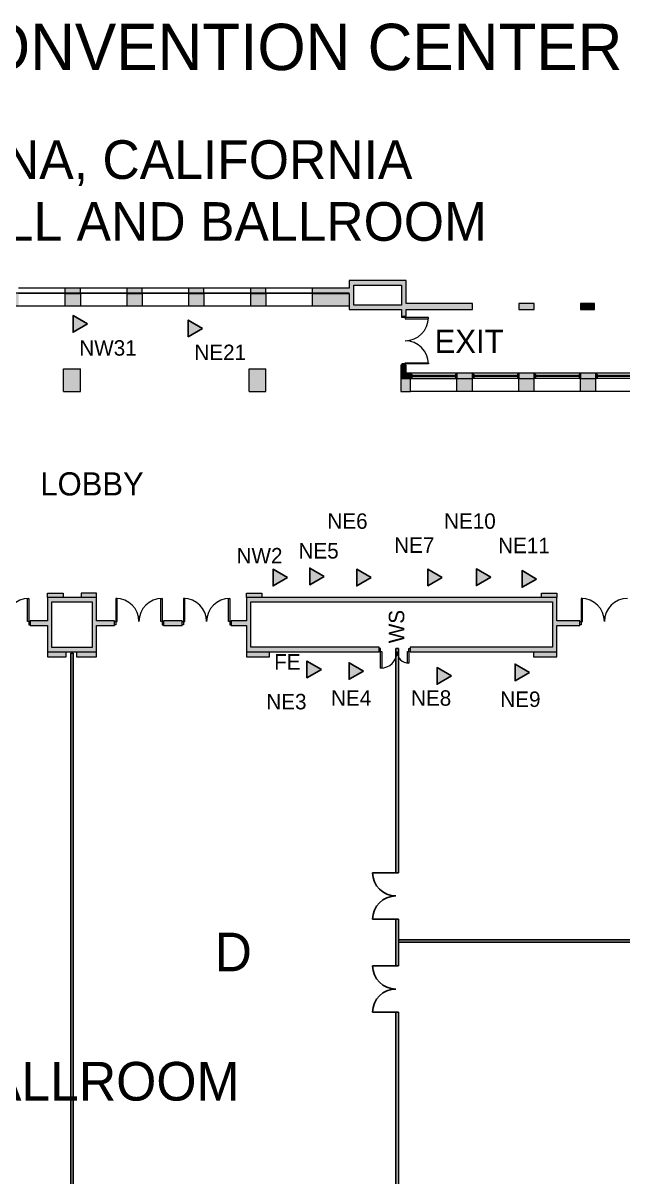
# Model space of a CAD drawing. Header units: inches. Extents: x 619 to 4415, y -2787 to -96.
# Drawn here: x 2310 to 3242, y -1887 to -96 of the extents above; entities that cross this region are included whole.
import ezdxf
from ezdxf.enums import TextEntityAlignment as Align

# ---------------------------------------------------------------- set-up
doc = ezdxf.new("R2010")
doc.units = ezdxf.units.IN
doc.header["$LTSCALE"] = 100
doc.header["$MEASUREMENT"] = 0
doc.linetypes.add('DASHED', pattern=[19.05, 12.7, -6.35])
for name, color, linetype, lineweight in [('bldg_airwall', 52, 'DASHED', 25), ('bldg_doors', 7, 'CONTINUOUS', 13), ('bldg_fire', 1, 'CONTINUOUS', 13), ('bldg_glass', 7, 'CONTINUOUS', 13), ('bldg_text90', 94, 'CONTINUOUS', 25), ('bldg_wallint', 7, 'CONTINUOUS', 13), ('bldg_wallintsol', 7, 'CONTINUOUS', 13), ('data_jack', 110, 'CONTINUOUS', 25)]:
    doc.layers.add(name, color=color, linetype=linetype, lineweight=lineweight)
for name, color, linetype, lineweight, true_color in [('bldg_airwall_text', 176, 'CONTINUOUS', 25, 0x000080), ('bldg_text1', 96, 'CONTINUOUS', 25, 0x008000), ('bldg_title', 96, 'CONTINUOUS', 25, 0x008000)]:
    doc.layers.add(name, color=color, linetype=linetype, lineweight=lineweight, true_color=true_color)
doc.styles.add('bldgtx36', font='bldgtx36')
doc.styles.add('showtx24', font='showtx24')
doc.styles.add('showtx60', font='showtx60')

msp = doc.modelspace()

# ---------------------------------------------------------------- hatches: boundary and pattern name
at = {"layer": 'bldg_wallintsol'}
h = msp.add_hatch(color=256, dxfattribs=at)
h.paths.add_polyline_path([(2905.6, -495.3), (2816.9, -495.3), (2816.9, -507.3), (2759.5, -507.3), (2759.5, -515.5), (2816.9, -515.5), (2816.9, -540.3), (2898.1, -540.3), (2898.1, -551), (2905.6, -551), (2905.6, -540.3), (3008.4, -540.3), (3008.4, -531.3), (2905.6, -531.3)], flags=0)
h.paths.add_polyline_path([(2898.1, -533.7), (2824.4, -533.7), (2824.4, -502.8), (2898.1, -502.8)], flags=0)
h = msp.add_hatch(color=256, dxfattribs=at)
h.paths.add_polyline_path([(2207.5, -515.5), (2183.5, -515.5), (2183.5, -535.3), (2207.5, -535.3)], flags=0)
h.paths.add_polyline_path([(2303.5, -515.5), (2279.5, -515.5), (2279.5, -535.3), (2303.5, -535.3)], flags=0)
h.paths.add_polyline_path([(2399.5, -515.5), (2375.5, -515.5), (2375.5, -535.3), (2399.5, -535.3)], flags=0)
for points in [[(2399.5, -507.3), (2375.5, -507.3), (2375.5, -515.5), (2399.5, -515.5)], [(2495.5, -507.3), (2471.5, -507.3), (2471.5, -515.5), (2495.5, -515.5)], [(2591.5, -507.3), (2567.5, -507.3), (2567.5, -515.5), (2591.5, -515.5)], [(2687.5, -507.3), (2663.5, -507.3), (2663.5, -515.5), (2687.5, -515.5)], [(2816.9, -515.5), (2759.5, -515.5), (2759.5, -535.3), (2816.9, -535.3)], [(3104.4, -531.3), (3080.4, -531.3), (3080.4, -540.3), (3104.4, -540.3)], [(3198.2, -531.3), (3176.4, -531.3), (3176.4, -540.3), (3198.2, -540.3)], [(2399.5, -632.7), (2373.5, -632.7), (2373.5, -667.7), (2399.5, -667.7)], [(2687.5, -632.7), (2661.5, -632.7), (2661.5, -667.7), (2687.5, -667.7)], [(2912.4, -639.3), (2905.6, -639.3), (2905.6, -627), (2897.5, -627), (2897.5, -647.5), (2912.4, -647.5)], [(3008.4, -639.3), (2984.4, -639.3), (2984.4, -647.5), (3008.4, -647.5)], [(3104.4, -639.3), (3080.4, -639.3), (3080.4, -647.5), (3104.4, -647.5)], [(3200.4, -639.3), (3176.4, -639.3), (3176.4, -647.5), (3200.4, -647.5)], [(2372.5, -980.7), (2348.5, -980.7), (2348.5, -987.7), (2372.5, -987.7)], [(2424.5, -980.7), (2400.5, -980.7), (2400.5, -987.7), (2424.5, -987.7)], [(2681.5, -980.7), (2657.5, -980.7), (2657.5, -987.7), (2681.5, -987.7)], [(3139.5, -980.7), (3115.5, -980.7), (3115.5, -987.7), (3139.5, -987.7)], [(3139.5, -1031), (3175.5, -1031), (3175.5, -1023.7), (3139.5, -1023.7), (3139.5, -987.7), (2657.5, -987.7), (2657.5, -1023.7), (2633.5, -1023.7), (2633.5, -1031), (2657.5, -1031), (2657.5, -1071.7), (2863.5, -1071.7), (2863.5, -1064.5), (2664.1, -1064.5), (2664.1, -1023.7), (2664.1, -994.4), (3132.8, -994.4), (3132.8, -1023.7), (3132.8, -1064.5), (2911.5, -1064.5), (2911.5, -1071.7), (3139.5, -1071.7)], [(2557.5, -1023.7), (2552.5, -1023.7), (2533.5, -1023.7), (2528.5, -1023.7), (2528.5, -1031), (2557.5, -1031)], [(2377.5, -1071.7), (2348.5, -1071.7), (2348.5, -1079.7), (2377.5, -1079.7)], [(2424.5, -1071.7), (2393.5, -1071.7), (2393.5, -1079.7), (2424.5, -1079.7)], [(2693.5, -1071.7), (2657.5, -1071.7), (2657.5, -1079.7), (2693.5, -1079.7)], [(3139.5, -1071.7), (3103.5, -1071.7), (3103.5, -1079.7), (3139.5, -1079.7)]]:
    msp.add_hatch(color=256, dxfattribs=at).paths.add_polyline_path(points, flags=0)
h = msp.add_hatch(color=256, dxfattribs=at)
h.paths.add_polyline_path([(2495.5, -515.5), (2471.5, -515.5), (2471.5, -535.3), (2495.5, -535.3)], flags=0)
h.paths.add_polyline_path([(2591.5, -515.5), (2567.5, -515.5), (2567.5, -535.3), (2591.5, -535.3)], flags=0)
h.paths.add_polyline_path([(2687.5, -515.5), (2663.5, -515.5), (2663.5, -535.3), (2687.5, -535.3)], flags=0)
h = msp.add_hatch(color=256, dxfattribs=at)
h.paths.add_polyline_path([(2912.4, -647.5), (2897.5, -647.5), (2897.5, -667.7), (2912.4, -667.7)], flags=0)
h.paths.add_polyline_path([(3008.4, -647.5), (2984.4, -647.5), (2984.4, -667.7), (3008.4, -667.7)], flags=0)
h.paths.add_polyline_path([(3104.4, -647.5), (3080.4, -647.5), (3080.4, -667.7), (3104.4, -667.7)], flags=0)
h.paths.add_polyline_path([(3200.4, -647.5), (3176.4, -647.5), (3176.4, -667.7), (3200.4, -667.7)], flags=0)
h = msp.add_hatch(color=256, dxfattribs=at)
h.paths.add_polyline_path([(2424.5, -1031), (2452.5, -1031), (2452.5, -1023.7), (2424.5, -1023.7), (2424.5, -987.7), (2348.5, -987.7), (2348.5, -1023.7), (2321.5, -1023.7), (2321.5, -1031), (2348.5, -1031), (2348.5, -1071.7), (2424.5, -1071.7)], flags=0)
h.paths.add_polyline_path([(2355.1, -1023.7), (2355.1, -994.4), (2417.8, -994.4), (2417.8, -1023.7), (2417.8, -1065.1), (2355.1, -1065.1)], flags=0)
at = {"layer": 'data_jack'}
for points in [[(2410.6, -562.9), (2388.2, -550), (2388.2, -575.8)], [(2589.4, -569.8), (2567, -556.9), (2567, -582.7)], [(2721.2, -956.5), (2698.8, -943.6), (2698.8, -969.5)], [(2778.2, -954.9), (2755.8, -941.9), (2755.8, -967.8)], [(2851.2, -956.6), (2828.8, -943.7), (2828.8, -969.5)], [(2961.6, -956.3), (2939.2, -943.4), (2939.2, -969.3)], [(3037.1, -956), (3014.7, -943.1), (3014.7, -968.9)], [(3108.1, -958.8), (3085.7, -945.8), (3085.7, -971.7)], [(2773.9, -1099.2), (2751.5, -1086.2), (2751.5, -1112.1)], [(2839.4, -1101.6), (2817, -1088.7), (2817, -1114.5)], [(3097.1, -1103.7), (3074.7, -1090.8), (3074.7, -1116.7)], [(2975.9, -1109.3), (2953.5, -1096.3), (2953.5, -1122.2)]]:
    msp.add_hatch(color=256, dxfattribs=at).paths.add_polyline_path(points, flags=0)

# ---------------------------------------------------------------- linework, layer by layer
at = {"layer": 'bldg_airwall'}
for p, q in [((2384.5, -1089.7), (2384.5, -1073.7)), ((2388.5, -1073.7), (2388.5, -1089.7)), ((2889.5, -1194.8), (2889.5, -1144.3)), ((2893.5, -1144.3), (2893.5, -1194.8))]:
    msp.add_line(p, q, dxfattribs=at)
at = {"layer": 'bldg_airwall', "linetype": 'CONTINUOUS'}
for p, q in [((2853.5, -1414.7), (2889.5, -1414.7)), ((2853.5, -1486.7), (2889.5, -1486.7)), ((2853.5, -1559.2), (2889.5, -1559.2)), ((2853.5, -1631.2), (2889.5, -1631.2))]:
    msp.add_line(p, q, dxfattribs=at)
at = {"layer": 'bldg_airwall'}
for points in [[(2388.5, -1073.7), (2384.5, -1073.7), (2384.5, -1915.7), (2388.5, -1915.7)], [(2889.5, -1066.7), (2893.5, -1066.7), (2893.5, -1414.7), (2889.5, -1414.7)], [(2889.5, -1486.7), (2893.5, -1486.7), (2893.5, -1559.2), (2889.5, -1559.2)], [(3607.5, -1518.7), (2893.5, -1518.7), (2893.5, -1522.7), (3607.5, -1522.7)], [(2893.5, -1631), (2889.5, -1631), (2889.5, -2497.2), (2893.5, -2497.2)]]:
    msp.add_lwpolyline(points, close=True, dxfattribs=at)
at = {"layer": 'bldg_airwall', "linetype": 'CONTINUOUS'}
for centre, start, end in [((2889.5, -1414.7), 180, 270), ((2889.5, -1486.7), 90, 180), ((2889.5, -1559.2), 180, 270), ((2889.5, -1631.2), 90, 180)]:
    msp.add_arc(centre, 36, start, end, dxfattribs=at)
at = {"layer": 'bldg_doors'}
for p, q in [((2899, -553), (2899, -551)), ((2899, -551), (2904, -551)), ((2904, -553), (2899, -553)), ((2904, -551), (2904, -553)), ((2904, -553), (2904, -555)), ((2940, -553), (2904, -553)), ((2904, -555), (2940, -555)), ((2940, -555), (2940, -553)), ((2899, -625), (2899, -627)), ((2904, -625), (2899, -625)), ((2904, -625), (2904, -623)), ((2904, -623), (2940, -623)), ((2940, -625), (2904, -625)), ((2904, -627), (2904, -625)), ((2940, -623), (2940, -625)), ((2899, -627), (2904, -627)), ((2317.5, -1024.9), (2317.5, -988.9)), ((2317.5, -988.9), (2319.5, -988.9)), ((2319.5, -988.9), (2319.5, -1024.9)), ((2456.5, -988.9), (2454.5, -988.9)), ((2454.5, -988.9), (2454.5, -1024.9)), ((2456.5, -1024.9), (2456.5, -988.9)), ((2524.5, -1024.9), (2524.5, -988.9)), ((2524.5, -988.9), (2526.5, -988.9)), ((2526.5, -988.9), (2526.5, -1024.9)), ((2561.5, -988.9), (2559.5, -988.9)), ((2559.5, -988.9), (2559.5, -1024.9)), ((2561.5, -1024.9), (2561.5, -988.9)), ((2629.5, -1024.9), (2629.5, -988.9)), ((2629.5, -988.9), (2631.5, -988.9)), ((2631.5, -988.9), (2631.5, -1024.9)), ((3179.5, -988.9), (3177.5, -988.9)), ((3177.5, -988.9), (3177.5, -1024.9)), ((3179.5, -1024.9), (3179.5, -988.9)), ((2319.5, -1024.9), (2317.5, -1024.9)), ((2321.5, -1024.9), (2319.5, -1024.9)), ((2319.5, -1024.9), (2319.5, -1029.9)), ((2319.5, -1029.9), (2321.5, -1029.9)), ((2321.5, -1029.9), (2321.5, -1024.9)), ((2452.5, -1029.9), (2452.5, -1024.9)), ((2452.5, -1024.9), (2454.5, -1024.9)), ((2454.5, -1029.9), (2452.5, -1029.9)), ((2454.5, -1024.9), (2456.5, -1024.9)), ((2454.5, -1024.9), (2454.5, -1029.9)), ((2526.5, -1024.9), (2524.5, -1024.9)), ((2528.5, -1024.9), (2526.5, -1024.9)), ((2526.5, -1024.9), (2526.5, -1029.9)), ((2526.5, -1029.9), (2528.5, -1029.9)), ((2528.5, -1029.9), (2528.5, -1024.9)), ((2557.5, -1029.9), (2557.5, -1024.9)), ((2557.5, -1024.9), (2559.5, -1024.9)), ((2559.5, -1029.9), (2557.5, -1029.9)), ((2559.5, -1024.9), (2561.5, -1024.9)), ((2559.5, -1024.9), (2559.5, -1029.9)), ((2631.5, -1024.9), (2629.5, -1024.9)), ((2633.5, -1024.9), (2631.5, -1024.9)), ((2631.5, -1024.9), (2631.5, -1029.9)), ((2631.5, -1029.9), (2633.5, -1029.9)), ((2633.5, -1029.9), (2633.5, -1024.9)), ((3175.5, -1029.9), (3175.5, -1024.9)), ((3175.5, -1024.9), (3177.5, -1024.9)), ((3177.5, -1029.9), (3175.5, -1029.9)), ((3177.5, -1024.9), (3179.5, -1024.9)), ((3177.5, -1024.9), (3177.5, -1029.9)), ((2865.5, -1066.4), (2863.5, -1066.4)), ((2863.5, -1066.4), (2863.5, -1071.4)), ((2863.5, -1071.4), (2865.5, -1071.4)), ((2865.5, -1071.4), (2865.5, -1066.4)), ((2865.5, -1071.4), (2867.5, -1071.4)), ((2865.5, -1097.4), (2865.5, -1071.4)), ((2867.5, -1071.4), (2867.5, -1097.4)), ((2907.5, -1089.4), (2907.5, -1071.4)), ((2907.5, -1071.4), (2909.5, -1071.4)), ((2909.5, -1066.4), (2911.5, -1066.4)), ((2909.5, -1071.4), (2909.5, -1066.4)), ((2909.5, -1071.4), (2909.5, -1089.4)), ((2911.5, -1071.4), (2909.5, -1071.4)), ((2911.5, -1066.4), (2911.5, -1071.4)), ((2909.5, -1089.4), (2907.5, -1089.4)), ((2867.5, -1097.4), (2865.5, -1097.4))]:
    msp.add_line(p, q, dxfattribs=at)
for centre, radius, start, end in [((2904, -553), 36, 270, 0), ((2904, -625), 36, 0, 90), ((2319.5, -1024.9), 36, 90, 180), ((2454.5, -1024.9), 36, 0, 90), ((2526.5, -1024.9), 36, 90, 180), ((2559.5, -1024.9), 36, 0, 90), ((2631.5, -1024.9), 36, 90, 180), ((3177.5, -1024.9), 36, 0, 90), ((3249.5, -1024.9), 36, 90, 180), ((2865.5, -1071.4), 26, -90, 0), ((2909.5, -1071.4), 18, 180, 270)]:
    msp.add_arc(centre, radius, start, end, dxfattribs=at)
at = {"layer": 'bldg_glass'}
for p, q in [((2375.5, -507.3), (2303.5, -507.3)), ((2375.5, -515.5), (2303.5, -515.5)), ((2471.5, -507.3), (2399.5, -507.3)), ((2471.5, -515.5), (2399.5, -515.5)), ((2567.5, -507.3), (2495.5, -507.3)), ((2567.5, -515.5), (2495.5, -515.5)), ((2663.5, -507.3), (2591.5, -507.3)), ((2663.5, -515.5), (2591.5, -515.5)), ((2759.5, -507.3), (2687.5, -507.3)), ((2759.5, -515.5), (2687.5, -515.5)), ((2984.4, -639.3), (2912.4, -639.3)), ((2912.4, -645.8), (2912.4, -641)), ((2912.4, -641), (2914.4, -641)), ((2914.4, -641), (2914.4, -645.8)), ((2914.4, -644.4), (2914.4, -642.4)), ((2914.4, -642.4), (2982.4, -642.4)), ((2982.4, -644.4), (2914.4, -644.4)), ((2916.3, -642.4), (2916.3, -644.4)), ((2980.5, -643.4), (2916.3, -643.4)), ((2980.5, -642.4), (2980.5, -644.4)), ((2984.4, -641), (2982.4, -641)), ((2982.4, -641), (2982.4, -645.8)), ((2982.4, -642.4), (2982.4, -644.4)), ((2984.4, -645.8), (2984.4, -641)), ((3080.4, -639.3), (3008.4, -639.3)), ((3008.4, -645.8), (3008.4, -641)), ((3008.4, -641), (3010.4, -641)), ((3008.4, -645.8), (3008.4, -641)), ((3010.4, -641), (3010.4, -645.8)), ((3010.4, -644.4), (3010.4, -642.4)), ((3010.4, -642.4), (3078.4, -642.4)), ((3078.4, -644.4), (3010.4, -644.4)), ((3012.3, -642.4), (3012.3, -644.4)), ((3076.5, -643.4), (3012.3, -643.4)), ((3076.5, -642.4), (3076.5, -644.4)), ((3080.4, -641), (3078.4, -641)), ((3078.4, -641), (3078.4, -645.8)), ((3078.4, -642.4), (3078.4, -644.4)), ((3080.4, -645.8), (3080.4, -641)), ((3176.4, -639.3), (3104.4, -639.3)), ((3104.4, -645.8), (3104.4, -641)), ((3104.4, -641), (3106.4, -641)), ((3106.4, -641), (3106.4, -645.8)), ((3106.4, -644.4), (3106.4, -642.4)), ((3106.4, -642.4), (3174.4, -642.4)), ((3174.4, -644.4), (3106.4, -644.4)), ((3108.3, -642.4), (3108.3, -644.4)), ((3172.5, -643.4), (3108.3, -643.4)), ((3172.5, -642.4), (3172.5, -644.4)), ((3176.4, -641), (3174.4, -641)), ((3174.4, -641), (3174.4, -645.8)), ((3174.4, -642.4), (3174.4, -644.4)), ((3176.4, -645.8), (3176.4, -641)), ((3272.4, -639.3), (3200.4, -639.3)), ((3200.4, -645.8), (3200.4, -641)), ((3200.4, -641), (3202.4, -641)), ((3202.4, -641), (3202.4, -645.8)), ((3202.4, -644.4), (3202.4, -642.4)), ((3202.4, -642.4), (3270.4, -642.4)), ((3270.4, -644.4), (3202.4, -644.4)), ((3204.3, -642.4), (3204.3, -644.4)), ((3268.5, -643.4), (3204.3, -643.4)), ((2914.4, -645.8), (2912.4, -645.8)), ((2984.4, -647.5), (2912.4, -647.5)), ((2982.4, -645.8), (2984.4, -645.8)), ((3010.4, -645.8), (3008.4, -645.8)), ((3080.4, -647.5), (3008.4, -647.5)), ((3078.4, -645.8), (3080.4, -645.8)), ((3106.4, -645.8), (3104.4, -645.8)), ((3176.4, -647.5), (3104.4, -647.5)), ((3174.4, -645.8), (3176.4, -645.8)), ((3202.4, -645.8), (3200.4, -645.8)), ((3272.4, -647.5), (3200.4, -647.5))]:
    msp.add_line(p, q, dxfattribs=at)
at = {"layer": 'bldg_wallint'}
for p, q in [((2816.9, -495.3), (2816.9, -507.3)), ((2905.6, -495.3), (2816.9, -495.3)), ((2905.6, -531.3), (2905.6, -495.3)), ((1975.4, -514.5), (2816.9, -514.5)), ((2399.5, -507.3), (2375.5, -507.3)), ((2375.5, -507.3), (2375.5, -515.5)), ((2375.5, -515.5), (2399.5, -515.5)), ((2375.5, -515.5), (2375.5, -535.3)), ((2399.5, -515.5), (2399.5, -507.3)), ((2399.5, -515.5), (2399.5, -535.3)), ((2495.5, -507.3), (2471.5, -507.3)), ((2471.5, -507.3), (2471.5, -515.5)), ((2471.5, -515.5), (2495.5, -515.5)), ((2471.5, -515.5), (2471.5, -535.3)), ((2495.5, -515.5), (2495.5, -507.3)), ((2495.5, -515.5), (2495.5, -535.3)), ((2591.5, -507.3), (2567.5, -507.3)), ((2567.5, -507.3), (2567.5, -515.5)), ((2567.5, -515.5), (2591.5, -515.5)), ((2567.5, -515.5), (2567.5, -535.3)), ((2591.5, -515.5), (2591.5, -507.3)), ((2591.5, -515.5), (2591.5, -535.3)), ((2687.5, -507.3), (2663.5, -507.3)), ((2663.5, -507.3), (2663.5, -515.5)), ((2663.5, -515.5), (2687.5, -515.5)), ((2663.5, -515.5), (2663.5, -535.3)), ((2687.5, -515.5), (2687.5, -507.3)), ((2687.5, -515.5), (2687.5, -535.3)), ((2816.9, -507.3), (2759.5, -507.3)), ((2759.5, -507.3), (2759.5, -515.5)), ((2759.5, -515.5), (2816.9, -515.5)), ((2759.5, -515.5), (2759.5, -535.3)), ((2816.9, -515.5), (2816.9, -540.3)), ((2824.4, -533.7), (2824.4, -502.8)), ((2824.4, -502.8), (2898.1, -502.8)), ((2898.1, -502.8), (2898.1, -533.7)), ((2816.9, -535.3), (1975.4, -535.3)), ((2898.1, -533.7), (2824.4, -533.7)), ((3008.4, -531.3), (2905.6, -531.3)), ((3008.4, -540.3), (3008.4, -531.3)), ((3104.4, -531.3), (3080.4, -531.3)), ((3080.4, -531.3), (3080.4, -540.3)), ((3104.4, -540.3), (3104.4, -531.3)), ((3198.2, -531.3), (3176.4, -531.3)), ((3176.4, -531.3), (3176.4, -540.3)), ((3198.2, -540.3), (3198.2, -531.3)), ((2816.9, -540.3), (2898.1, -540.3)), ((2898.1, -540.3), (2898.1, -551)), ((2898.1, -551), (2905.6, -551)), ((2905.6, -540.3), (3008.4, -540.3)), ((2905.6, -551), (2905.6, -540.3)), ((3080.4, -540.3), (3104.4, -540.3)), ((3176.4, -540.3), (3198.2, -540.3)), ((2373.5, -632.7), (2399.5, -632.7)), ((2373.5, -667.7), (2373.5, -632.7)), ((2399.5, -667.7), (2399.5, -632.7)), ((2661.5, -632.7), (2687.5, -632.7)), ((2661.5, -667.7), (2661.5, -632.7)), ((2687.5, -667.7), (2687.5, -632.7)), ((2897.5, -627), (2897.5, -647.5)), ((2905.6, -627), (2897.5, -627)), ((2905.6, -639.3), (2905.6, -627)), ((3008.4, -639.3), (2905.6, -639.3)), ((2912.4, -647.5), (2912.4, -639.3)), ((3008.4, -639.3), (2984.4, -639.3)), ((2984.4, -639.3), (2984.4, -647.5)), ((3008.4, -647.5), (3008.4, -639.3)), ((3008.4, -647.5), (3008.4, -639.3)), ((3104.4, -639.3), (3080.4, -639.3)), ((3080.4, -639.3), (3080.4, -647.5)), ((3104.4, -647.5), (3104.4, -639.3)), ((3200.4, -639.3), (3176.4, -639.3)), ((3176.4, -639.3), (3176.4, -647.5)), ((3200.4, -647.5), (3200.4, -639.3)), ((2897.5, -647.5), (3008.4, -647.5)), ((2897.5, -647.5), (2897.5, -667.7)), ((2912.4, -667.7), (2912.4, -647.5)), ((2984.4, -647.5), (3008.4, -647.5)), ((2984.4, -667.7), (2984.4, -647.5)), ((3008.4, -667.7), (3008.4, -647.5)), ((3080.4, -647.5), (3104.4, -647.5)), ((3080.4, -667.7), (3080.4, -647.5)), ((3104.4, -667.7), (3104.4, -647.5)), ((3176.4, -647.5), (3200.4, -647.5)), ((3176.4, -667.7), (3176.4, -647.5)), ((3200.4, -667.7), (3200.4, -647.5)), ((2373.5, -667.7), (2399.5, -667.7)), ((2661.5, -667.7), (2687.5, -667.7)), ((2897.5, -667.7), (2912.4, -667.7)), ((3560.4, -667.7), (2912.4, -667.7)), ((2348.5, -987.7), (2348.5, -980.7)), ((2348.5, -980.7), (2372.5, -980.7)), ((2372.5, -980.7), (2372.5, -987.7)), ((2424.5, -980.7), (2400.5, -980.7)), ((2400.5, -980.7), (2400.5, -987.7)), ((2424.5, -987.7), (2424.5, -980.7)), ((2657.5, -987.7), (2657.5, -980.7)), ((2657.5, -980.7), (2681.5, -980.7)), ((2681.5, -980.7), (2681.5, -987.7)), ((3115.5, -987.7), (3115.5, -980.7)), ((3115.5, -980.7), (3139.5, -980.7)), ((3139.5, -980.7), (3139.5, -987.7)), ((2348.5, -987.7), (2348.5, -1023.7)), ((2424.5, -987.7), (2348.5, -987.7)), ((2355.1, -1023.7), (2355.1, -994.4)), ((2355.1, -994.4), (2417.8, -994.4)), ((2417.8, -994.4), (2417.8, -1023.7)), ((2424.5, -1023.7), (2424.5, -987.7)), ((3139.5, -987.7), (2657.5, -987.7)), ((2657.5, -987.7), (2657.5, -1023.7)), ((2664.1, -994.4), (3132.8, -994.4)), ((2664.1, -1023.7), (2664.1, -994.4)), ((3132.8, -994.4), (3132.8, -1023.7)), ((3139.5, -1023.7), (3139.5, -987.7)), ((2321.5, -1023.7), (2321.5, -1031)), ((2348.5, -1023.7), (2321.5, -1023.7)), ((2321.5, -1031), (2348.5, -1031)), ((2348.5, -1031), (2348.5, -1071.7)), ((2355.1, -1065.1), (2355.1, -1023.7)), ((2417.8, -1023.7), (2417.8, -1065.1)), ((2452.5, -1023.7), (2424.5, -1023.7)), ((2424.5, -1031), (2452.5, -1031)), ((2424.5, -1071.7), (2424.5, -1031)), ((2452.5, -1031), (2452.5, -1023.7)), ((2528.5, -1023.7), (2528.5, -1031)), ((2533.5, -1023.7), (2528.5, -1023.7)), ((2528.5, -1031), (2557.5, -1031)), ((2552.5, -1023.7), (2533.5, -1023.7)), ((2557.5, -1023.7), (2552.5, -1023.7)), ((2557.5, -1031), (2557.5, -1023.7)), ((2633.5, -1023.7), (2633.5, -1031)), ((2657.5, -1023.7), (2633.5, -1023.7)), ((2633.5, -1031), (2657.5, -1031)), ((2657.5, -1031), (2657.5, -1071.7)), ((2664.1, -1064.5), (2664.1, -1023.7)), ((3132.8, -1023.7), (3132.8, -1064.5)), ((3175.5, -1023.7), (3139.5, -1023.7)), ((3139.5, -1031), (3175.5, -1031)), ((3139.5, -1071.7), (3139.5, -1031)), ((3175.5, -1031), (3175.5, -1023.7)), ((2348.5, -1071.7), (2424.5, -1071.7)), ((2348.5, -1071.7), (2348.5, -1079.7)), ((2417.8, -1065.1), (2355.1, -1065.1)), ((2377.5, -1079.7), (2377.5, -1071.7)), ((2393.5, -1071.7), (2393.5, -1079.7)), ((2424.5, -1079.7), (2424.5, -1071.7)), ((2657.5, -1071.7), (2863.5, -1071.7)), ((2657.5, -1071.7), (2657.5, -1079.7)), ((2863.5, -1064.5), (2664.1, -1064.5)), ((2693.5, -1079.7), (2693.5, -1071.7)), ((2863.5, -1071.7), (2863.5, -1064.5)), ((3132.8, -1064.5), (2911.5, -1064.5)), ((2911.5, -1064.5), (2911.5, -1071.7)), ((2911.5, -1071.7), (3139.5, -1071.7)), ((3103.5, -1071.7), (3103.5, -1079.7)), ((3139.5, -1079.7), (3139.5, -1071.7)), ((2348.5, -1079.7), (2377.5, -1079.7)), ((2393.5, -1079.7), (2424.5, -1079.7)), ((2657.5, -1079.7), (2693.5, -1079.7)), ((3103.5, -1079.7), (3139.5, -1079.7))]:
    msp.add_line(p, q, dxfattribs=at)
at = {"layer": 'data_jack'}
for points in [[(2410.6, -562.9), (2388.2, -550), (2388.2, -575.8)], [(2589.4, -569.8), (2567, -556.9), (2567, -582.7)], [(2721.2, -956.5), (2698.8, -943.6), (2698.8, -969.5)], [(2778.2, -954.9), (2755.8, -941.9), (2755.8, -967.8)], [(2851.2, -956.6), (2828.8, -943.7), (2828.8, -969.5)], [(2961.6, -956.3), (2939.2, -943.4), (2939.2, -969.3)], [(3037.1, -956), (3014.7, -943.1), (3014.7, -968.9)], [(3108.1, -958.8), (3085.7, -945.8), (3085.7, -971.7)], [(2773.9, -1099.2), (2751.5, -1086.2), (2751.5, -1112.1)], [(2839.4, -1101.6), (2817, -1088.7), (2817, -1114.5)], [(3097.1, -1103.7), (3074.7, -1090.8), (3074.7, -1116.7)], [(2975.9, -1109.3), (2953.5, -1096.3), (2953.5, -1122.2)]]:
    msp.add_lwpolyline(points, close=True, dxfattribs=at)

# ---------------------------------------------------------------- texts
at = {"layer": 'bldg_airwall_text', "style": 'bldgtx36'}
msp.add_text('D', height=60, dxfattribs=at).set_placement((2637, -1567.7), align=Align.CENTER)
at = {"layer": 'bldg_fire', "style": 'bldgtx36'}
msp.add_text('FE', height=24, dxfattribs=at).set_placement((2721, -1099.4), align=Align.CENTER)
at = {"layer": 'bldg_text1', "style": 'bldgtx36'}
msp.add_text('BALLROOM', height=60, dxfattribs=at).set_placement((2423.8, -1768.4), align=Align.CENTER)
at = {"layer": 'bldg_text90', "style": 'bldgtx36'}
for s, p in [('EXIT', (3003.3, -608)), ('LOBBY', (2417.6, -829.1))]:
    msp.add_text(s, height=36, dxfattribs=at).set_placement(p, align=Align.CENTER)
msp.add_text('WS', height=24, rotation=90, dxfattribs=at).set_placement((2902.6, -1032.6), align=Align.CENTER)
at = {"layer": 'bldg_title', "style": 'showtx60'}
for s, height, p in [('PASADENA CONVENTION CENTER', 72, (2433.7, -168.9)), ('PASADENA, CALIFORNIA', 60, (2433.7, -337.8)), ('EXHIBIT HALL AND BALLROOM', 60, (2433.7, -433.8))]:
    msp.add_text(s, height=height, dxfattribs=at).set_placement(p, align=Align.CENTER)
at = {"layer": 'data_jack', "style": 'showtx24'}
for s, p in [('NW31', (2397.8, -612.1)), ('NE21', (2576.6, -619)), ('NE6', (2783.2, -880.9)), ('NE10', (2964.4, -880.9)), ('NE7', (2886.9, -918.2)), ('NE11', (3048.4, -918.7)), ('NW2', (2642.1, -934.6)), ('NE5', (2738.3, -927)), ('NE3', (2688.3, -1161.1)), ('NE4', (2788.8, -1155.4)), ('NE8', (2913.1, -1155.5)), ('NE9', (3051.8, -1157.4))]:
    msp.add_text(s, height=24, dxfattribs=at).set_placement(p)

doc.saveas('drawing.dxf')
